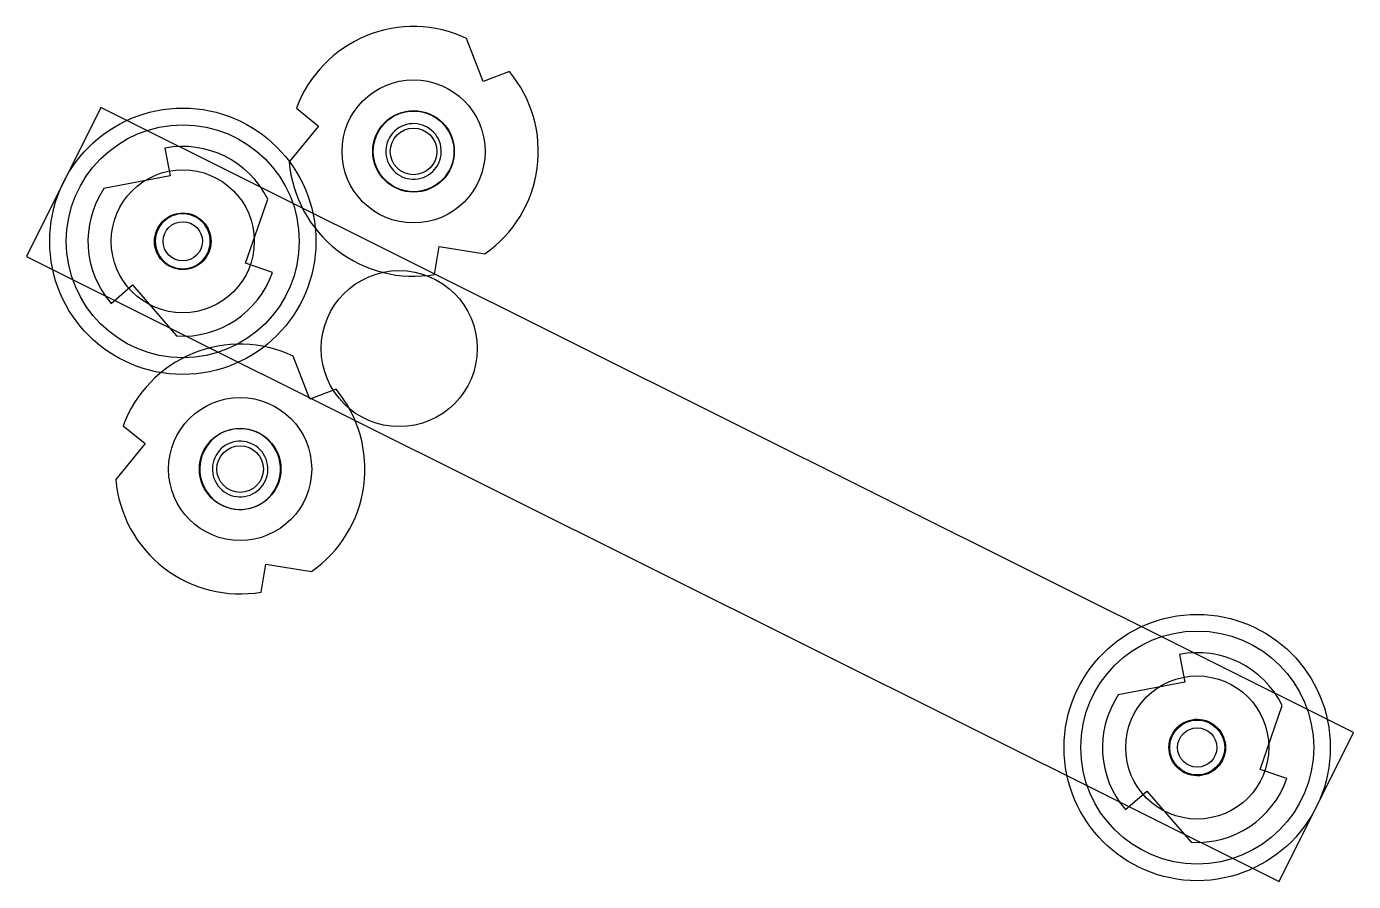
# Model space of a CAD drawing. Extents: x 0.4 to 17.9, y 31.2 to 33.8.
# Drawn here: x 13.94 to 17.928, y 31.212 to 33.78 of the extents above.
import ezdxf

# ---------------------------------------------------------------- set-up
doc = ezdxf.new("R2010")
doc.units = 0
doc.header["$LTSCALE"] = 5
doc.header["$MEASUREMENT"] = 0
for name, color, linetype in [('Z0_BOTCOMP', 4, 'Continuous'), ('Z0_CUT500', 4, 'Continuous'), ('Z0_RUBBER', 4, 'Continuous'), ('Z0_TOPCOMP', 6, 'Continuous')]:
    doc.layers.add(name, color=color, linetype=linetype)

msp = doc.modelspace()

# ---------------------------------------------------------------- linework, layer by layer
at = {"layer": 'Z0_BOTCOMP', "color": 4, "linetype": 'Continuous', "lineweight": 25}
for p, q in [((15.3123, 33.6148), (15.2628, 33.7448)), ((15.3917, 33.6451), (15.3123, 33.6148)), ((14.7516, 33.5352), (14.8175, 33.4816)), ((14.8175, 33.4816), (14.7297, 33.3737)), ((14.3561, 33.4152), (14.3722, 33.3317)), ((14.3722, 33.3317), (14.1728, 33.2934)), ((14.5988, 33.0698), (14.6654, 33.2616)), ((15.1668, 33.0357), (15.1802, 33.1197)), ((15.1802, 33.1197), (15.3176, 33.0976)), ((14.6791, 33.0419), (14.5988, 33.0698)), ((14.1944, 32.9488), (14.2586, 33.0044)), ((14.2586, 33.0044), (14.3915, 32.8509)), ((14.7913, 32.6607), (14.7417, 32.7907)), ((14.8707, 32.6909), (14.7913, 32.6607)), ((14.2305, 32.5811), (14.2965, 32.5275)), ((14.2965, 32.5275), (14.2087, 32.4196)), ((14.6457, 32.0816), (14.6592, 32.1656)), ((14.6592, 32.1656), (14.7966, 32.1435)), ((17.4048, 31.8946), (17.4208, 31.8111)), ((17.4208, 31.8111), (17.2214, 31.7728)), ((17.6475, 31.5491), (17.714, 31.741)), ((17.7278, 31.5213), (17.6475, 31.5491)), ((17.243, 31.4282), (17.3073, 31.4838)), ((17.3073, 31.4838), (17.4401, 31.3303))]:
    msp.add_line(p, q, dxfattribs=at)
for centre, radius in [((15.1034, 33.4053), 0.1212), ((17.4585, 31.6147), 0.059)]:
    msp.add_circle(centre, radius, dxfattribs=at)
for centre, radius, start, end in [((15.1034, 33.4053), 0.375, 64.8455, 159.7331), ((15.1034, 33.4053), 0.375, -55.1545, 39.7331), ((14.4099, 33.1353), 0.285, 26.3005, 100.8685), ((15.1034, 33.4053), 0.375, -175.1545, -80.2669), ((14.4099, 33.1353), 0.285, 146.3005, -139.1315), ((14.4099, 33.1353), 0.285, -93.6995, -19.1315), ((14.5823, 32.4512), 0.375, 64.8455, 159.7331), ((14.5823, 32.4512), 0.375, -55.1545, 39.7331), ((14.5823, 32.4512), 0.375, -175.1545, -80.2669), ((17.4585, 31.6147), 0.285, 26.3005, 100.8685), ((17.4585, 31.6147), 0.285, 146.3005, -139.1315), ((17.4585, 31.6147), 0.285, -93.6995, -19.1315)]:
    msp.add_arc(centre, radius, start, end, dxfattribs=at)
at = {"layer": 'Z0_BOTCOMP', "color": 4, "linetype": 'Continuous', "lineweight": 25, "extrusion": (0, 0, -1)}
for centre in [(15.1034, 33.4053), (14.5823, 32.4512)]:
    msp.add_ellipse(centre, major_axis=(-0.0297, 0.078), ratio=1, dxfattribs=at)
at = {"layer": 'Z0_BOTCOMP', "color": 4, "linetype": 'Continuous', "lineweight": 25}
for centre, major_axis in [((14.4099, 33.1353), (-0.016, 0.0835)), ((14.4099, 33.1353), (-0.0111, 0.0579)), ((14.5823, 32.4512), (0.1133, 0.0432)), ((17.4585, 31.6147), (-0.016, 0.0835))]:
    msp.add_ellipse(centre, major_axis=major_axis, ratio=1, start_param=4.712389, end_param=10.995574, dxfattribs=at)
at = {"layer": 'Z0_CUT500', "color": 5, "linetype": 'Continuous', "lineweight": 25}
for centre, radius in [((15.1034, 33.4053), 0.1225), ((15.0604, 32.8129), 0.2344), ((14.5823, 32.4512), 0.1225), ((17.4585, 31.6147), 0.0825)]:
    msp.add_circle(centre, radius, dxfattribs=at)
at = {"layer": 'Z0_CUT500', "color": 5, "linetype": 'Continuous', "lineweight": 25, "extrusion": (0, 0, -1)}
msp.add_ellipse((14.4099, 33.1353), major_axis=(-0.081, -0.0156), ratio=1, dxfattribs=at)
at = {"layer": 'Z0_RUBBER', "color": 2, "linetype": 'Continuous', "lineweight": 25}
for centre, radius in [((15.1034, 33.4053), 0.215), ((14.4099, 33.1353), 0.4), ((15.1034, 33.4053), 0.07), ((14.4099, 33.1353), 0.215), ((14.5823, 32.4512), 0.215), ((14.5823, 32.4512), 0.07), ((17.4585, 31.6147), 0.4), ((17.4585, 31.6147), 0.215)]:
    msp.add_circle(centre, radius, dxfattribs=at)
at = {"layer": 'Z0_TOPCOMP', "color": 6, "linetype": 'Continuous', "lineweight": 25}
for p, q in [((14.1635, 33.5376), (13.9403, 33.0901)), ((17.928, 31.6599), (14.1635, 33.5376)), ((13.9403, 33.0901), (17.7049, 31.2124)), ((17.7049, 31.2124), (17.928, 31.6599))]:
    msp.add_line(p, q, dxfattribs=at)
for centre in [(14.4099, 33.1353), (17.4585, 31.6147)]:
    msp.add_circle(centre, 0.35, dxfattribs=at)

doc.saveas('drawing.dxf')
